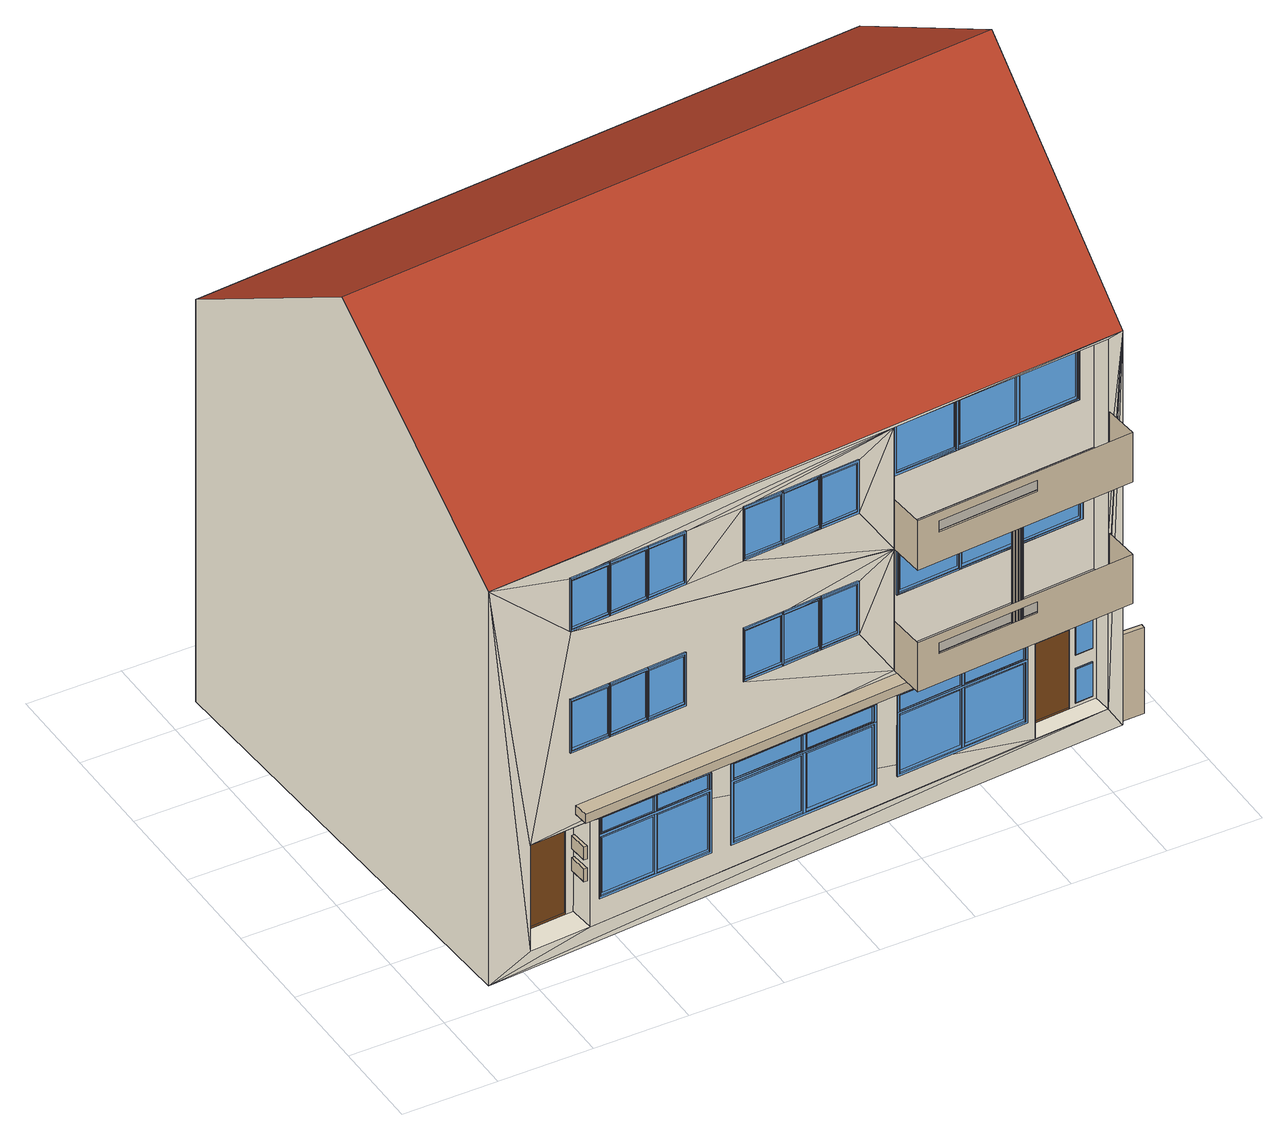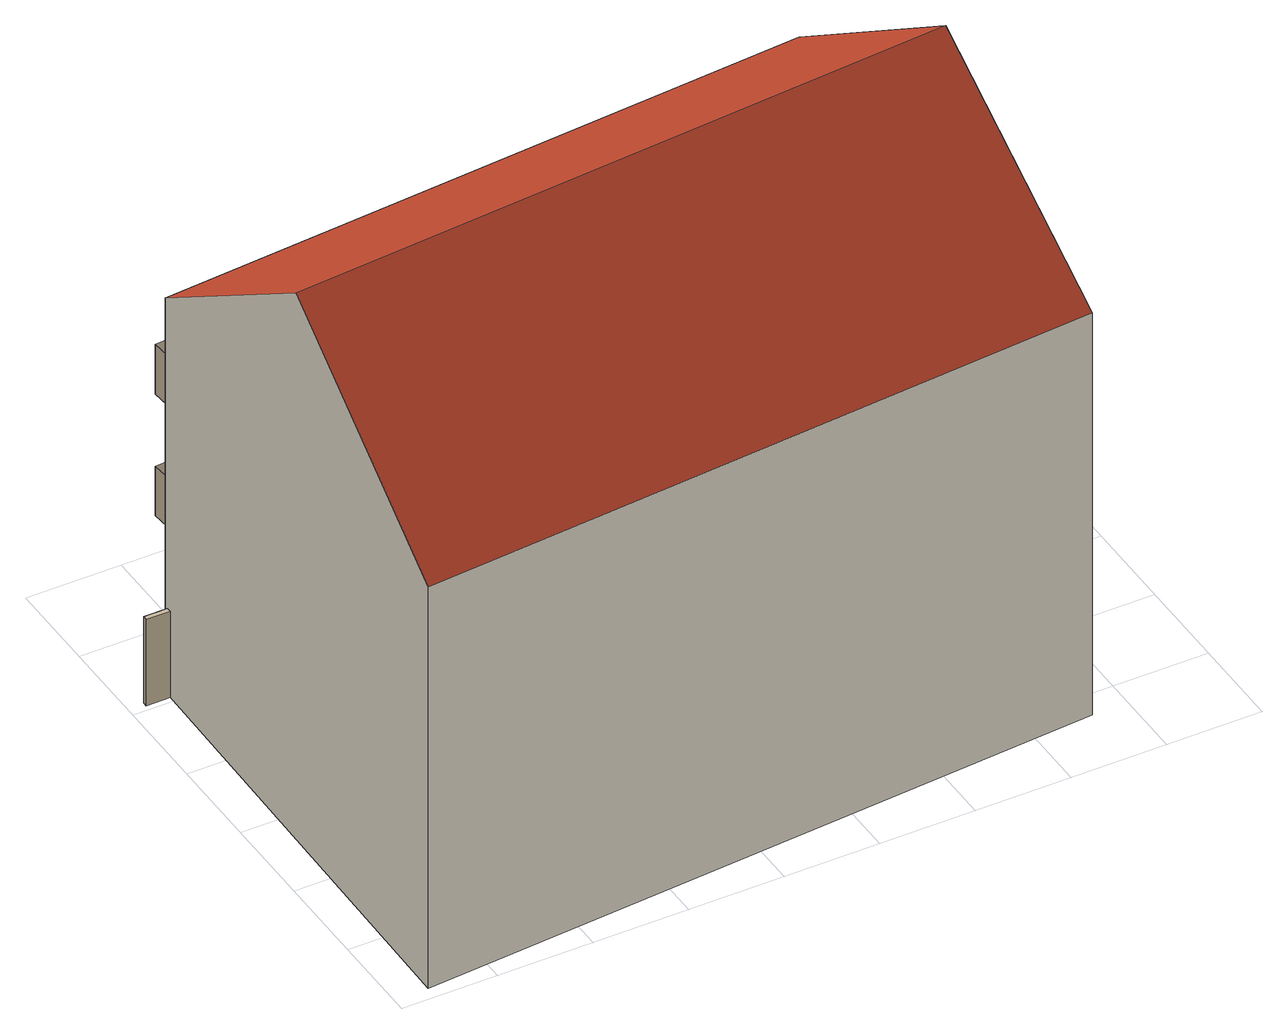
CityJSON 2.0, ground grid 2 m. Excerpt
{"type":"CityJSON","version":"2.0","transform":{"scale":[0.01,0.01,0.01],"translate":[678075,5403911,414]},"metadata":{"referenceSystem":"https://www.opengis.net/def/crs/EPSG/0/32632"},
"CityObjects":{
"building1":{"type":"Building","attributes":{"dataAvailable":"Sufficient","measuredHeight":12.63},"children":["building1-1","building1-2","building1-3","building1-4","building1-5","building1-6"],"geometry":[{"type":"MultiSurface","lod":"3","boundaries":[[[0,1,2,3]],[[3,2,4,5]],[[6,7,1]],[[8,9,10,11,12,13,14,15]],[[16,0,17]],[[0,18,19]],[[1,0,20]],[[21,22,23,24,25,26]],[[27,22,1]],[[28,29,1]],[[30,31,7]],[[29,27,1]],[[32,33,29]],[[13,12,9,8,19,34]],[[35,28,1]],[[20,36,1]],[[37,38,39,40,41,42],[43,44,45,46]],[[29,28,35,7,42,47]],[[27,48,49,50]],[[7,35,1]],[[51,52,48]],[[22,21,34]],[[42,53,54,55,56,47],[57,58,59,60,61]],[[62,63,64]],[[0,3,5,65,18]],[[7,6,37,42]],[[66,31,30]],[[65,5,4,67]],[[36,6,1]],[[68,64,63]],[[52,51,15,14]],[[30,69,66]],[[69,17,66]],[[17,0,51]],[[70,62,69]],[[29,33,48]],[[48,27,29]],[[48,33,51]],[[51,0,19]],[[51,19,8,15]],[[62,64,17,69]],[[34,19,18]],[[1,22,71]],[[21,72,73,74,75,76,77,78,79,80,81,82,52,34]],[[66,33,55,54]],[[20,69,40,39]],[[83,84,85,33]],[[86,83,66]],[[69,20,70]],[[34,52,14,13]],[[87,86,66]],[[48,21,26,49],[88,89,90,91]],[[16,68,20]],[[92,87,66,17,51,33,85],[93,94,95,96,97,98,99,100,101]],[[68,63,20]],[[18,71,22]],[[33,66,83]],[[71,67,4,2,1]],[[63,102,20]],[[20,0,16]],[[34,18,22]],[[102,70,20]],[[75,74,103,104,105,72,21,48,52,82,106,107,79,78,108,109]],[[26,25,110,111,24,23,50,49],[112,113,114,115,116],[117,118,119,120],[121,122,123,124]],[[22,27,50,23]],[[125,126,127,128],[129,130,131,132]],[[131,130,133,134]],[[132,131,134,135]],[[128,127,10,11]],[[126,125,12,9]],[[125,128,11,12]],[[127,126,9,10]],[[9,12,11,10],[133,136,135,134]],[[129,132,135,136]],[[135,136,133,134]],[[130,129,136,133]],[[137,138,139,140],[141,142,143,144]],[[143,142,145,146]],[[144,143,146,147]],[[140,139,112,113]],[[138,137,114,116]],[[137,140,113,114]],[[139,138,116,112]],[[116,114,113,112],[145,148,147,146]],[[141,144,147,148]],[[147,148,145,146]],[[142,141,148,145]],[[149,150,151,152],[153,154,155,156]],[[155,154,157,158]],[[156,155,158,159]],[[152,151,124,121]],[[150,149,122,123]],[[149,152,121,122]],[[151,150,123,124]],[[123,122,121,124],[157,160,159,158]],[[153,156,159,160]],[[159,160,157,158]],[[154,153,160,157]],[[161,162,163,164]],[[161,164,165,166],[167,168,169,170]],[[171,172,173,174]],[[175,176,177,178],[179,180,181,182]],[[169,183,184,170]],[[185,176,175,186]],[[187,188,180,179]],[[189,190,191,192]],[[193,194,190,195]],[[183,184,196,197]],[[192,198,199,187,188,200,201,189]],[[166,193,162,161]],[[202,203,204,205]],[[188,198,181,180]],[[187,179,182,199]],[[168,197,183,169]],[[206,207,208,209,210,211,212,213]],[[214,173,172,215],[197,183,184,196]],[[182,179,180,181]],[[200,216,195,201]],[[217,218,219,220]],[[221,222,223,224]],[[217,225,221,218]],[[192,191,216,200,188,198]],[[222,178,177,226]],[[227,225,190,194]],[[196,167,170,184]],[[223,222,226,228]],[[195,190,189,201]],[[228,214,215,223]],[[199,182,181,198]],[[197,168,167,196]],[[224,221,225,227]],[[223,215,172,171]],[[164,163,194,165]],[[226,177,176,185]],[[194,193,166,165]],[[186,175,178,222]],[[174,173,214,228]],[[204,205,228,226]],[[228,205,207,208,209,210,224,223,171,174]],[[162,193,202,206,213,212,211,227,194,163]],[[205,207,206,202]],[[193,195,203,202]],[[219,204,226,185,186,222,221,218]],[[220,203,195,216,191,190,225,217]],[[229,230,231,232]],[[233,234,235,236]],[[233,236,237,238],[239,240,241,242]],[[204,203,220,219]],[[243,244,245,246]],[[238,213,234,233]],[[240,232,229,241]],[[247,248,60,249]],[[250,245,244,251],[232,229,230,231]],[[213,206,247,249,211,212,235,234]],[[236,235,212,237]],[[232,240,239,231]],[[246,245,250,208]],[[246,208,207,248,60,210,209,243]],[[231,239,242,230]],[[210,224,227,211]],[[209,251,244,243]],[[247,206,207,248]],[[60,210,211,249]],[[252,253,254,255]],[[252,255,256,257],[258,259,260,261]],[[262,263,264,265]],[[266,267,268,269],[270,271,272,273]],[[260,274,275,261]],[[276,267,266,277]],[[278,279,271,270]],[[280,281,282,283]],[[284,285,281,286]],[[274,275,287,288]],[[283,289,290,278,279,291,292,280]],[[257,284,253,252]],[[293,294,295,296]],[[279,289,272,271]],[[278,270,273,290]],[[259,288,274,260]],[[297,298,299,300,301,302,303,304]],[[305,264,263,306],[288,274,275,287]],[[273,270,271,272]],[[291,307,286,292]],[[308,16,17,309]],[[310,311,312,313]],[[308,314,310,16]],[[283,282,307,291,279,289]],[[311,269,268,315]],[[316,314,281,285]],[[287,258,261,275]],[[312,311,315,317]],[[286,281,280,292]],[[317,305,306,312]],[[290,273,272,289]],[[288,259,258,287]],[[313,310,314,316]],[[312,306,263,262]],[[255,254,285,256]],[[315,268,267,276]],[[285,284,257,256]],[[277,266,269,311]],[[265,264,305,317]],[[318,295,296,317,315]],[[317,296,298,299,300,301,313,312,262,265]],[[253,284,293,319,297,304,303,302,320,316,285,254]],[[296,298,319,293]],[[284,286,294,293]],[[17,318,315,276,277,311,310,16]],[[309,294,286,307,282,281,314,308]],[[321,322,323,324]],[[325,326,327,328]],[[325,328,329,330],[331,332,333,334]],[[318,295,294,309,17]],[[335,336,337,338]],[[330,339,304,326,325]],[[332,324,321,333]],[[340,64,68,341]],[[342,337,336,343],[324,321,322,323]],[[304,339,319,297,340,341,302,320,344,303,327,326]],[[328,327,303,344,329]],[[319,298,297]],[[324,332,331,323]],[[338,337,342,299]],[[338,299,298,64,68,301,300,335]],[[323,331,334,322]],[[302,301,313,316,320]],[[300,343,336,335]],[[340,297,298,64]],[[68,301,302,341]],[[345,346,347,348]],[[345,348,349,350],[351,352,353,354]],[[355,356,357,358]],[[359,360,361,362],[363,364,365,366]],[[353,367,368,354]],[[369,360,359,370]],[[371,372,364,363]],[[373,374,375,376]],[[377,378,374,379]],[[367,368,380,381]],[[376,382,383,371,372,384,385,373]],[[350,377,346,345]],[[386,387,388,97]],[[372,382,365,364]],[[371,363,366,383]],[[352,381,367,353]],[[389,390,391,392,393,394,395,396]],[[397,357,356,398],[381,367,368,380]],[[366,363,364,365]],[[384,399,379,385]],[[400,100,99,401]],[[93,402,403,404]],[[400,405,93,100]],[[376,375,399,384,372,382]],[[402,362,361,406]],[[407,405,374,378]],[[380,351,354,368]],[[403,402,406,408]],[[379,374,373,385]],[[408,397,398,403]],[[383,366,365,382]],[[381,352,351,380]],[[404,93,405,407]],[[403,398,356,355]],[[348,347,378,349]],[[406,361,360,369]],[[378,377,350,349]],[[370,359,362,402]],[[358,357,397,408]],[[409,388,97,408,406]],[[408,97,390,391,392,393,404,403,355,358]],[[346,377,386,410,389,396,395,394,411,407,378,347]],[[97,390,410,386]],[[377,379,387,386]],[[99,409,406,369,370,402,93,100]],[[401,387,379,399,375,374,405,400]],[[412,413,414,415]],[[416,417,418,419]],[[416,419,420,421],[422,423,424,425]],[[409,388,387,401,99]],[[426,427,428,429]],[[421,430,396,417,416]],[[423,415,412,424]],[[431,96,94,432]],[[433,428,427,434],[415,412,413,414]],[[396,430,410,389,431,432,394,411,435,395,418,417]],[[419,418,395,435,420]],[[410,390,389]],[[415,423,422,414]],[[429,428,433,391]],[[429,391,390,96,94,393,392,426]],[[414,422,425,413]],[[394,393,404,407,411]],[[392,434,427,426]],[[431,389,390,96]],[[94,393,394,432]],[[436,437,438,439]],[[436,439,440,441],[442,443,444,445]],[[446,447,448,449]],[[450,451,452,453],[454,455,456,457]],[[444,458,459,445]],[[460,451,450,461]],[[462,463,455,454]],[[464,465,466,467]],[[468,469,465,470]],[[458,459,471,472]],[[467,473,474,462,463,475,476,464]],[[441,468,437,436]],[[477,478,479,480]],[[463,473,456,455]],[[462,454,457,474]],[[443,472,458,444]],[[481,482,483,484,485,486,487,488]],[[489,448,447,490],[472,458,459,471]],[[457,454,455,456]],[[475,491,470,476]],[[492,92,85,493]],[[494,495,496,497]],[[492,498,494,92]],[[467,466,491,475,463,473]],[[495,453,452,499]],[[500,498,465,469]],[[471,442,445,459]],[[496,495,499,501]],[[470,465,464,476]],[[501,489,490,496]],[[474,457,456,473]],[[472,443,442,471]],[[497,494,498,500]],[[496,490,447,446]],[[439,438,469,440]],[[499,452,451,460]],[[469,468,441,440]],[[461,450,453,495]],[[449,448,489,501]],[[502,479,480,501,499]],[[501,480,482,483,484,485,497,496,446,449]],[[437,468,477,481,488,487,486,500,469,438]],[[480,482,481,477]],[[468,470,478,477]],[[85,502,499,460,461,495,494,92]],[[493,478,470,491,466,465,498,492]],[[503,504,505,506]],[[507,508,509,510]],[[507,510,511,512],[513,514,515,516]],[[502,479,478,493,85]],[[517,518,519,520]],[[512,488,508,507]],[[514,506,503,515]],[[521,83,86,522]],[[523,519,518,524],[506,503,504,505]],[[488,481,521,522,486,487,509,508]],[[510,509,487,511]],[[506,514,513,505]],[[520,519,523,483]],[[520,483,482,83,86,485,484,517]],[[505,513,516,504]],[[485,497,500,486]],[[484,524,518,517]],[[521,481,482,83]],[[86,485,486,522]],[[525,526,81,80],[527,528,529,530,531,532,533,534]],[[535,536,537,538]],[[539,540,541,542],[543,544,545,546]],[[547,548,549,550],[551,552,553,554,555,556,557,558]],[[544,545,546,543]],[[550,80,525,547]],[[559,560,561,535,536,562,563,564]],[[80,550,549,81]],[[536,560,565,537]],[[566,543,544,567]],[[535,538,568,561]],[[562,558,557,563]],[[561,568,565,560]],[[532,569,570,533]],[[548,526,81,549]],[[543,566,571,546]],[[533,570,572,530]],[[528,540,539,529]],[[553,556,573,574]],[[534,533,530,529]],[[534,542,541,527]],[[557,552,564,563]],[[559,551,558,562,536,560]],[[530,572,575,531]],[[529,539,542,534]],[[546,571,576,545]],[[577,554,553,574]],[[568,538,537,565]],[[564,552,551,559]],[[556,553,552,557]],[[578,555,554,577]],[[531,575,569,532]],[[573,556,555,578]],[[567,544,545,576]],[[569,575,572,570],[538,537,565,568]],[[578,577,574,573],[571,566,567,576]],[[527,541,540,528]],[[579,580,581,582]],[[583,584,585,586],[587,588,589,590]],[[579,582,591,592],[593,594,595,596]],[[592,597,580,579]],[[598,599,600,601]],[[595,602,603,596]],[[604,605,606,607]],[[608,584,583,609]],[[597,610,599,611]],[[601,612,613,614,615,616,617,598]],[[618,593,596,603]],[[619,594,593,618]],[[615,612,589,588]],[[614,615,588,587]],[[602,603,618,619]],[[525,547,548,526]],[[620,621,548,547],[600,599,610,581,580,597,611,622]],[[613,590,589,612]],[[594,619,602,595]],[[582,581,610,591]],[[623,624,625,626]],[[601,600,622,616,615,612]],[[614,587,590,613]],[[627,585,584,608]],[[609,583,586,628]],[[607,606,624,623]],[[590,587,588,589]],[[547,525,107,620]],[[611,599,598,617]],[[624,606,605,625],[619,602,603,618]],[[626,625,605,604]],[[626,628,627,623]],[[107,106,526,525],[604,607,623,627,608,609,628,626]],[[628,586,585,627]],[[610,597,592,591]],[[621,106,526,548]],[[616,622,611,617]],[[106,621,620,107]],[[629,630,631,632],[633,634,635,636]],[[637,638,639,640]],[[641,642,643,644]],[[645,105,646,647]],[[648,630,629,649]],[[650,651,634,633]],[[650,633,636,652]],[[105,645,653,73]],[[651,654,635,634]],[[655,656,657,658]],[[659,660,656,655]],[[644,654,652,650,651,661,662,641]],[[663,664,665,666]],[[660,667,642,668]],[[638,639,669,670]],[[671,632,631,672]],[[647,673,653,645],[643,642,667,657,656,660,668,674]],[[675,670,638,637]],[[652,636,635,654]],[[676,665,664,677],[670,638,639,669]],[[646,678,73,105],[663,666,679,672,648,649,671,680]],[[655,658,681,659],[682,675,637,640]],[[644,643,674,661,651,654]],[[668,642,641,662]],[[670,675,682,669]],[[669,682,640,639]],[[658,657,667,681]],[[679,676,677,680]],[[661,674,668,662]],[[680,677,664,663]],[[680,671,672,679]],[[672,631,630,648]],[[667,660,659,681]],[[636,633,634,635]],[[673,678,73,653]],[[666,665,676,679]],[[649,629,632,671]],[[683,684,685,686]],[[687,688,689,690]],[[691,692,693,694]],[[695,696,697,698]],[[699,700,701,702]],[[703,704,705,706]],[[707,708,696,695,687,688]],[[697,709,710,698]],[[711,712,673,647],[708,709,699,713,714,700,697,696]],[[715,694,703,716]],[[647,646,104,711]],[[717,718,719,720]],[[716,721,722,715]],[[712,103,678,673]],[[104,103,678,646],[723,724,716,703,706,691,694,715]],[[686,685,689,688]],[[715,722,725,723]],[[720,719,726,727]],[[728,713,699,702]],[[724,729,721,716]],[[718,717,730,731]],[[103,712,711,104]],[[685,684,690,689]],[[721,729,725,722],[717,730,727,720]],[[694,693,704,703]],[[646,647,673,678]],[[683,687,690,684]],[[730,727,720,717]],[[701,700,714,732]],[[710,709,708,707]],[[707,688,686,683,687,695,698,710]],[[692,705,704,693],[684,690,689,685]],[[723,725,729,724]],[[731,730,727,726]],[[732,728,702,701],[719,718,731,726]],[[706,705,692,691]],[[700,699,709,697]],[[732,714,713,728]],[[733,734,735,736],[737,738,739,740]],[[739,738,741,742]],[[740,739,742,743]],[[736,735,110,111]],[[734,733,24,25]],[[733,736,111,24]],[[735,734,25,110]],[[25,24,111,110],[741,744,743,742]],[[737,740,743,744]],[[743,744,741,742]],[[738,737,744,741]],[[745,746,747,748]],[[749,750,751,752],[746,747,753,754]],[[755,76,756,757]],[[76,755,758,77]],[[759,760,761,762]],[[759,763,764,760]],[[763,765,766,764]],[[747,753,754,746]],[[767,750,749,768]],[[746,745,769,754]],[[754,769,770,753]],[[771,772,773,774]],[[768,749,752,775]],[[776,777,778,779]],[[780,781,782,783,763,765]],[[783,782,771,774]],[[784,785,786,787]],[[761,760,764,766]],[[788,789,77,758]],[[790,791,792,793]],[[775,752,751,794]],[[775,779,790,768]],[[795,796,784,787]],[[786,785,797,798]],[[794,751,750,767]],[[793,792,777,776]],[[798,797,796,795]],[[748,747,753,770]],[[762,761,766,765]],[[779,778,791,790]],[[757,788,758,755],[781,772,784,796,797,785,771,782]],[[756,789,77,76],[794,767,768,790,793,776,779,775]],[[777,792,791,778],[760,764,766,761]],[[798,795,787,786],[769,745,748,770]],[[773,772,781,780]],[[780,765,762,759,763,783,774,773]],[[785,784,772,771]],[[757,756,109,799]],[[800,801,802,803]],[[756,757,788,789]],[[804,805,806,807]],[[808,809,810,811],[805,806,812,813]],[[109,108,789,756],[814,815,816,817,818,819,820,821]],[[803,822,823,824,825,826,827,800]],[[825,822,828,829]],[[824,830,831,823]],[[824,825,829,830]],[[806,812,813,805]],[[832,833,834,835]],[[799,836,788,757],[802,801,837,834,833,838,839,840]],[[835,834,837,841]],[[831,830,829,828]],[[826,840,839,827]],[[837,838,842,841]],[[817,843,844,818]],[[836,108,789,788]],[[839,801,800,827]],[[823,831,828,822]],[[819,845,846,820]],[[815,809,808,816]],[[816,808,811,821]],[[821,811,810,814]],[[108,836,799,109]],[[820,846,843,817]],[[805,804,847,813]],[[821,820,817,816]],[[803,802,840,826,825,822]],[[813,847,848,812]],[[845,844,843,846],[830,829,828,831]],[[832,835,841,842],[847,804,807,848]],[[818,844,845,819]],[[838,837,801,839]],[[807,806,812,848]],[[814,810,809,815]],[[842,838,833,832]],[[849,850,851,852]],[[849,852,853,854],[855,856,857,858]],[[859,860,861,862]],[[863,864,865,866],[867,868,869,870]],[[857,871,872,858]],[[873,864,863,874]],[[875,876,868,867]],[[877,878,879,880]],[[881,882,878,883]],[[871,872,884,885]],[[880,886,887,875,876,888,889,877]],[[854,881,850,849]],[[890,891,892,893]],[[876,886,869,868]],[[875,867,870,887]],[[856,885,871,857]],[[894,895,896,897,898,899,900,901]],[[902,861,860,903],[885,871,872,884]],[[870,867,868,869]],[[888,904,883,889]],[[905,45,44,906]],[[907,908,909,910]],[[905,911,907,45]],[[880,879,904,888,876,886]],[[908,866,865,912]],[[913,911,878,882]],[[884,855,858,872]],[[909,908,912,914]],[[883,878,877,889]],[[914,902,903,909]],[[887,870,869,886]],[[885,856,855,884]],[[910,907,911,913]],[[909,903,860,859]],[[852,851,882,853]],[[912,865,864,873]],[[882,881,854,853]],[[874,863,866,908]],[[862,861,902,914]],[[915,892,893,914,912]],[[914,893,895,896,897,898,910,909,859,862]],[[850,881,890,894,901,900,899,913,882,851]],[[893,895,894,890]],[[881,883,891,890]],[[44,915,912,873,874,908,907,45]],[[906,891,883,904,879,878,911,905]],[[916,917,918,919]],[[920,921,922,923]],[[920,923,924,925],[926,927,928,929]],[[915,892,891,906,44]],[[930,931,932,933]],[[925,901,921,920]],[[927,919,916,928]],[[934,43,46,935]],[[936,932,931,937],[919,916,917,918]],[[901,894,934,935,899,900,922,921]],[[923,922,900,924]],[[919,927,926,918]],[[933,932,936,896]],[[933,896,895,43,46,898,897,930]],[[918,926,929,917]],[[898,910,913,899]],[[897,937,931,930]],[[934,894,895,43]],[[46,898,899,935]],[[938,939,940,941],[942,943,944,945]],[[944,943,946,947]],[[945,944,947,948]],[[941,940,118,119]],[[939,938,120,117]],[[938,941,119,120]],[[940,939,117,118]],[[117,120,119,118],[946,949,948,947]],[[942,945,948,949]],[[948,949,946,947]],[[943,942,949,946]],[[950,951,952,953]],[[950,953,954,955],[956,957,958,959]],[[960,961,962,963]],[[964,965,966,967],[968,969,970,971]],[[958,972,973,959]],[[974,965,964,975]],[[976,977,969,968]],[[978,979,980,981]],[[982,983,979,984]],[[972,973,985,986]],[[981,987,988,976,977,989,990,978]],[[955,982,951,950]],[[991,992,993,994]],[[977,987,970,969]],[[976,968,971,988]],[[957,986,972,958]],[[995,996,997,998,999,1000,1001,1002]],[[1003,962,961,1004],[986,972,973,985]],[[971,968,969,970]],[[989,1005,984,990]],[[1006,63,62,1007]],[[1008,1009,1010,1011]],[[1006,1012,1008,63]],[[981,980,1005,989,977,987]],[[1009,967,966,1013]],[[1014,1012,979,983]],[[985,956,959,973]],[[1010,1009,1013,1015]],[[984,979,978,990]],[[1015,1003,1004,1010]],[[988,971,970,987]],[[986,957,956,985]],[[1011,1008,1012,1014]],[[1010,1004,961,960]],[[953,952,983,954]],[[1013,966,965,974]],[[983,982,955,954]],[[975,964,967,1009]],[[963,962,1003,1015]],[[1016,993,994,1015,1013]],[[1015,994,996,997,998,999,1011,1010,960,963]],[[951,982,991,995,1002,1001,1000,1014,983,952]],[[994,996,995,991]],[[982,984,992,991]],[[62,1016,1013,974,975,1009,1008,63]],[[1007,992,984,1005,980,979,1012,1006]],[[1017,1018,1019,1020]],[[1021,1022,1023,1024]],[[1021,1024,1025,1026],[1027,1028,1029,1030]],[[1016,993,992,1007,62]],[[1031,1032,1033,1034]],[[1026,1002,1022,1021]],[[1028,1020,1017,1029]],[[1035,70,102,1036]],[[1037,1033,1032,1038],[1020,1017,1018,1019]],[[1002,995,1035,1036,1000,1001,1023,1022]],[[1024,1023,1001,1025]],[[1020,1028,1027,1019]],[[1034,1033,1037,997]],[[1034,997,996,70,102,999,998,1031]],[[1019,1027,1030,1018]],[[999,1011,1014,1000]],[[998,1038,1032,1031]],[[1035,995,996,70]],[[102,999,1000,1036]],[[18,65,67,71]],[[36,20,39,38]],[[7,31,53,42]],[[53,31,66,54]],[[6,36,38,37]],[[30,7,42,41]],[[32,56,55,33]],[[32,29,47,56]],[[69,30,41,40]]],"semantics":{"surfaces":[{"type":"RoofSurface","klumMaterialClass":"Ceramic","klumMaterialIndex":"D105","materialUncertainty":0.3},{"type":"WallSurface","klumMaterialClass":"Plaster","klumMaterialIndex":"I202","materialUncertainty":0.3},{"type":"WallSurface","klumMaterialClass":"Granite","klumMaterialIndex":"F001"},{"type":"WallSurface"},{"type":"Door","frameMaterialClass":"Plastic","paneMaterialClass":"Glass","frameMaterialUncertainty":0.3},{"type":"Window","@cityeditor:layer":"Unclassified.LoD3","frameMaterialClass":"Plastic","paneMaterialClass":"Glass","frameMaterialUncertainty":0.3},{"type":"Window","frameMaterialClass":"Plastic","paneMaterialClass":"Glass","frameMaterialUncertainty":0.3},{"type":"Door","@cityeditor:layer":"Unclassified.LoD3","frameMaterialClass":"Plastic","paneMaterialClass":"Glass","frameMaterialUncertainty":0.3},{"type":"GroundSurface"},{"type":"OuterCeilingSurface"},{"type":"OuterFloorSurface"}],"values":[0,0,1,2,1,1,3,3,3,3,3,3,3,3,3,3,3,3,3,3,3,3,3,3,3,3,3,3,3,3,3,3,3,1,1,1,1,1,1,2,1,1,1,2,1,1,1,1,1,2,1,2,1,1,1,1,1,1,1,1,1,1,2,2,2,4,4,4,4,4,4,4,4,4,4,4,5,5,5,5,5,5,5,5,5,5,5,5,5,5,5,5,5,5,5,5,5,5,5,5,5,5,5,5,5,5,5,5,5,5,5,5,5,5,5,5,5,5,5,5,5,5,5,5,5,5,5,5,5,5,5,5,5,5,5,5,5,5,5,5,5,5,5,5,5,5,5,5,5,5,5,5,5,5,5,5,5,5,5,5,5,5,5,5,5,5,5,5,5,5,5,5,5,5,5,5,5,5,5,5,5,5,5,5,5,5,5,5,5,5,5,5,5,5,5,5,5,5,5,5,5,5,5,5,5,5,5,5,5,5,5,5,5,5,5,5,5,5,5,5,5,5,5,5,5,5,5,5,5,5,5,5,5,5,5,5,5,5,5,5,5,5,5,5,5,5,5,5,5,5,5,5,5,5,5,5,5,5,5,5,5,5,5,5,5,5,5,5,5,5,5,5,5,5,5,5,5,5,5,5,5,5,5,5,5,5,5,5,5,5,5,5,5,5,5,5,5,5,5,5,5,5,5,5,5,5,5,5,5,5,5,5,5,5,5,5,5,5,5,5,5,5,5,5,5,5,5,5,5,5,5,5,5,5,5,5,5,5,5,5,5,5,5,5,5,5,5,5,5,5,5,5,5,5,5,5,5,5,5,5,5,5,5,5,5,5,5,5,5,5,5,5,5,5,5,5,5,5,5,5,5,5,5,5,5,5,5,5,5,5,5,5,5,5,5,5,5,5,5,5,5,5,5,5,5,5,5,5,5,5,5,5,5,5,5,5,5,5,5,5,5,5,5,5,5,5,5,5,5,5,5,5,5,5,5,6,6,6,6,6,6,6,6,6,6,6,6,6,6,6,6,6,6,6,6,6,6,6,6,6,6,6,6,6,6,6,6,6,6,6,6,6,6,6,6,6,6,6,6,6,6,6,6,6,6,6,6,6,6,6,6,6,6,6,6,6,6,6,6,6,6,6,6,6,6,6,6,6,6,6,7,7,7,7,7,7,7,7,7,7,7,6,6,6,6,6,6,6,6,6,6,6,6,6,6,6,6,6,6,6,6,6,6,6,6,6,6,6,6,6,6,6,6,6,6,6,6,6,6,6,6,6,6,6,6,6,6,6,6,6,6,6,6,6,6,6,6,6,6,6,6,6,6,6,6,6,6,6,6,6,6,6,6,6,6,6,5,5,5,5,5,5,5,5,5,5,5,5,5,5,5,5,5,5,5,5,5,5,5,5,5,5,5,5,5,5,5,5,5,5,5,5,5,5,5,5,5,5,5,5,5,5,5,5,5,5,5,5,5,5,5,5,5,5,5,5,5,5,5,5,5,5,5,5,5,5,5,5,5,5,5,5,5,5,5,5,5,5,5,5,5,5,5,5,5,5,5,5,5,5,5,5,5,5,5,5,5,5,5,5,5,5,5,5,5,5,5,5,5,5,5,5,5,5,5,5,5,5,5,5,5,5,5,5,5,5,5,5,5,5,5,5,5,5,5,5,5,8,9,9,9,9,10,10,10,10]}}]},
"building1-1":{"type":"BuildingInstallation","attributes":{"@cityeditor:layer":"Unclassified.LoD3","klumMaterialClass":"Plaster","klumMaterialIndex":"I101","materialUncertainty":0.3,"relationToConstruction":"outside"},"parents":["building1"],"geometry":[{"type":"MultiSurface","lod":"3","boundaries":[[[1039,1040,33,1041]],[[35,1042,1043,28]],[[1039,1041,1043,1042],[1044,1045,1046,1047]],[[32,33,1041,1043,28]]]}]},
"building1-2":{"type":"BuildingInstallation","attributes":{"@cityeditor:layer":"Unclassified.LoD3","klumMaterialClass":"Plaster","klumMaterialIndex":"I202","materialUncertainty":0.3,"relationToConstruction":"outside"},"parents":["building1"],"geometry":[{"type":"MultiSurface","lod":"3","boundaries":[[[1048,1049,1050,1051]],[[1050,1052,1053,1051]],[[1049,1054,1052,1050]],[[1054,1049,1048,1055]],[[1054,1055,1053,1052]],[[1055,1048,1051,1053]]]}]},
"building1-3":{"type":"BuildingInstallation","attributes":{"@cityeditor:layer":"Unclassified.LoD3","klumMaterialClass":"Plaster","klumMaterialIndex":"I101","materialUncertainty":0.3,"relationToConstruction":"outside"},"parents":["building1"],"geometry":[{"type":"MultiSurface","lod":"3","boundaries":[[[1056,1057,69,1058]],[[1059,1060,1061,1062]],[[69,1062,1061,1058],[1063,1064,1065,1066,1067,1068,1069,1070,1071,1072,1073,1074,1075,1076,1077,1078,1079,1080,1081,1082,1083,1084,1085,1086]],[[1056,1058,1061,1060],[1087,1088,1089,1090]],[[1091,1092,1093,1094,1095,1096,1097,1098,1099,1100,1101,1102,1103,1104,1105,1106,1107,1108,1109,1110,1111,1112,1113,1114]],[[1064,1063,1092,1091]],[[1063,1086,1093,1092]],[[1086,1085,1094,1093]],[[1085,1084,1095,1094]],[[1084,1083,1096,1095]],[[1083,1082,1097,1096]],[[1082,1081,1098,1097]],[[1081,1080,1099,1098]],[[1080,1079,1100,1099]],[[1079,1078,1101,1100]],[[1078,1077,1102,1101]],[[1077,1076,1103,1102]],[[1076,1075,1104,1103]],[[1075,1074,1105,1104]],[[1074,1073,1106,1105]],[[1073,1072,1107,1106]],[[1072,1071,1108,1107]],[[1071,1070,1109,1108]],[[1070,1069,1110,1109]],[[1069,1068,1111,1110]],[[1068,1067,1112,1111]],[[1067,1066,1113,1112]],[[1066,1065,1114,1113]],[[1065,1064,1091,1114]]]}]},
"building1-4":{"type":"BuildingInstallation","attributes":{"materialUncertainty":1,"relationToConstruction":"outside"},"parents":["building1"],"geometry":[{"type":"MultiSurface","lod":"3","boundaries":[[[1115,1116,1117,1118]],[[1117,1116,1119,1120]],[[1118,1117,1120,1121]],[[1119,1122,1121,1120]],[[1116,1115,1122,1119]],[[1115,1118,1121,1122]]]}]},
"building1-5":{"type":"BuildingInstallation","attributes":{"@cityeditor:layer":"Unclassified.LoD3","materialClass":"Metal","materialName":"Aluminium","materialUncertainty":0.3,"relationToConstruction":"outside"},"parents":["building1"],"geometry":[{"type":"MultiSurface","lod":"3","boundaries":[[[1123,1124,1125,1126]],[[1126,1125,1127,1128]],[[1129,1123,1126,1128]],[[1130,1129,1128,1127]],[[1124,1130,1127,1125]]]}]},
"building1-6":{"type":"BuildingInstallation","attributes":{"materialClass":"Metal","materialName":"Aluminium","materialUncertainty":0.3,"relationToConstruction":"outside"},"parents":["building1"],"geometry":[{"type":"MultiSurface","lod":"3","boundaries":[[[1131,1132,1133,1134]],[[1135,1136,1137,1138]],[[1136,1131,1134,1137]],[[1134,1133,1138,1137]],[[1132,1135,1138,1133]]]}]}
},
"vertices":[
[126,56,995],[1514,166,995],[1522,668,1349],[100,555,1349],[1529,1171,1014],[74,1055,1014],[1484,164,990],[1484,164,709],[211,119,126],[233,121,126],[233,121,328],[326,128,328],[326,128,126],[343,129,126],[343,129,371],[211,119,371],[305,70,948],[305,70,825],[126,56,86],[216,63,126],[1013,126,990],[1322,151,136],[1482,164,136],[1479,203,136],[1420,199,136],[1330,191,136],[1319,190,136],[1482,164,374],[1484,164,429],[1484,164,428],[1031,128,710],[1031,128,709],[1031,128,429],[1013,126,429],[348,73,126],[1484,164,543],[1031,128,990],[1480,213,990],[1027,177,990],[1009,176,990],[1009,176,710],[1027,177,710],[1480,213,709],[1449,211,831],[1043,178,831],[1043,178,954],[1449,211,954],[1480,213,428],[1322,151,374],[1319,190,374],[1479,203,374],[216,63,371],[348,73,371],[1027,177,709],[1009,176,709],[1009,176,429],[1027,177,429],[1457,211,553],[1052,179,553],[1052,179,675],[1455,211,675],[1457,211,675],[684,100,825],[684,100,948],[558,90,825],[74,1055,86],[1013,126,709],[1529,1171,86],[558,90,948],[1013,126,710],[937,120,825],[1514,166,86],[1140,137,180],[1021,127,180],[1021,127,209],[975,123,220],[975,123,180],[657,98,180],[657,98,296],[613,94,307],[613,94,182],[368,75,182],[368,75,366],[937,120,545],[770,107,545],[684,100,545],[937,120,668],[770,107,668],[1319,187,182],[1322,154,182],[1322,154,367],[1319,187,367],[684,100,668],[389,77,668],[558,90,668],[558,90,582],[558,90,545],[392,77,545],[391,77,545],[305,70,545],[305,70,668],[369,75,668],[937,120,948],[1021,127,367],[1306,150,367],[1306,150,180],[368,75,367],[613,94,367],[657,98,367],[975,123,367],[1330,191,322],[1420,199,322],[1330,191,367],[1474,203,367],[1474,203,335],[1405,197,335],[1330,191,335],[1435,200,253],[1435,200,334],[1472,203,334],[1472,203,253],[1472,203,222],[1472,203,142],[1435,200,142],[1435,200,222],[324,145,126],[231,138,126],[231,138,328],[324,145,328],[233,138,131],[323,145,131],[323,145,324],[233,138,324],[324,128,131],[324,128,324],[234,121,324],[234,121,131],[1473,220,335],[1330,208,335],[1330,208,367],[1473,220,367],[1332,209,336],[1471,220,336],[1471,220,366],[1332,209,366],[1472,203,336],[1472,203,366],[1333,192,366],[1333,192,336],[1471,220,142],[1434,217,142],[1434,217,222],[1471,220,222],[1434,217,144],[1471,220,144],[1471,220,220],[1434,217,220],[1472,203,144],[1472,203,220],[1436,200,220],[1436,200,144],[1318,208,556],[1317,210,556],[1317,210,672],[1318,208,672],[1188,197,672],[1188,197,556],[1314,207,667],[1314,207,562],[1193,198,562],[1193,198,667],[1318,200,672],[1318,203,672],[1318,203,556],[1318,200,556],[1053,182,672],[1053,182,556],[1184,192,556],[1184,192,672],[1181,192,562],[1056,182,562],[1056,182,667],[1181,192,667],[1193,193,562],[1193,193,667],[1053,179,556],[1053,179,672],[1180,197,562],[1054,187,562],[1184,197,672],[1184,200,672],[1054,189,672],[1054,187,672],[1188,200,556],[1188,200,672],[1184,200,556],[1314,203,667],[1314,203,562],[1054,187,667],[1180,197,667],[1054,187,556],[1184,197,556],[1188,200,553],[1184,200,553],[1185,190,553],[1189,190,553],[1321,211,553],[1322,201,553],[1322,201,556],[1322,201,672],[1322,201,675],[1321,211,675],[1321,211,672],[1321,211,556],[1189,192,556],[1189,192,672],[1054,189,556],[1049,189,675],[1049,179,675],[1049,179,553],[1049,189,553],[1185,190,675],[1185,190,672],[1189,190,672],[1189,190,675],[1183,200,675],[1185,190,556],[1188,200,675],[1189,190,556],[1326,203,562],[1326,203,667],[1447,213,667],[1447,213,562],[1451,218,556],[1450,221,556],[1450,221,672],[1451,218,672],[1321,208,672],[1321,208,556],[1447,218,667],[1447,218,562],[1326,208,562],[1326,208,667],[1451,211,672],[1451,213,672],[1451,213,556],[1451,211,556],[1454,221,553],[1455,211,553],[1454,221,675],[1322,203,556],[1322,203,672],[472,91,829],[472,93,829],[472,93,944],[472,91,944],[392,84,944],[392,84,829],[470,91,939],[470,91,834],[394,84,834],[394,84,939],[473,83,944],[472,86,944],[472,86,829],[473,83,829],[307,72,944],[307,72,829],[389,79,829],[389,79,944],[387,79,834],[309,73,834],[309,73,939],[387,79,939],[395,79,834],[395,79,939],[307,70,829],[307,70,944],[387,84,834],[308,78,834],[389,84,944],[389,87,944],[308,80,944],[308,78,944],[391,87,829],[391,87,944],[389,87,829],[470,86,939],[470,86,834],[308,78,939],[387,84,939],[308,78,829],[389,84,829],[391,87,825],[389,87,825],[390,77,825],[392,77,825],[475,93,825],[475,83,825],[475,83,829],[475,83,944],[475,83,948],[475,93,948],[475,93,944],[475,93,829],[392,79,829],[392,79,944],[308,80,829],[304,80,948],[304,80,825],[389,77,948],[389,77,944],[392,77,944],[392,77,948],[389,87,948],[389,77,829],[391,87,948],[392,77,829],[389,77,825],[474,93,825],[474,93,948],[478,86,834],[478,86,939],[553,92,939],[553,92,834],[555,97,829],[555,100,829],[555,100,944],[555,97,944],[475,91,944],[475,91,829],[553,97,939],[553,97,834],[477,91,834],[477,91,939],[556,90,944],[555,92,944],[555,92,829],[556,90,829],[474,93,829],[558,100,825],[558,100,948],[475,86,829],[475,86,944],[474,93,944],[472,91,549],[472,93,549],[472,93,664],[472,91,664],[392,84,664],[392,84,549],[470,91,659],[470,91,554],[394,84,554],[394,84,659],[473,83,664],[472,86,664],[472,86,549],[473,83,549],[307,72,664],[307,72,549],[389,79,549],[389,79,664],[387,79,554],[309,73,554],[309,73,659],[387,79,659],[395,79,554],[395,79,659],[307,70,549],[307,70,664],[387,84,554],[308,78,554],[389,84,664],[389,87,664],[308,80,664],[308,78,664],[391,87,549],[391,87,664],[389,87,549],[470,86,659],[470,86,554],[308,78,659],[387,84,659],[308,78,549],[389,84,549],[391,87,545],[389,87,545],[390,77,545],[475,93,545],[475,83,545],[475,83,549],[475,83,664],[475,83,668],[475,93,668],[475,93,664],[475,93,549],[392,79,549],[392,79,664],[308,80,549],[304,80,668],[304,80,545],[389,77,664],[392,77,664],[392,77,668],[389,87,668],[389,77,549],[391,87,668],[392,77,549],[389,77,545],[474,93,545],[474,93,668],[478,86,554],[478,86,659],[553,92,659],[553,92,554],[555,97,549],[555,100,549],[555,100,664],[555,97,664],[475,91,664],[475,91,549],[553,97,659],[553,97,554],[477,91,554],[477,91,659],[556,90,664],[555,92,664],[555,92,549],[556,90,549],[474,93,549],[558,100,545],[558,100,668],[475,86,549],[475,86,664],[474,93,664],[851,121,549],[851,124,549],[851,124,664],[851,121,664],[770,114,664],[770,114,549],[849,121,659],[849,121,554],[773,115,554],[773,115,659],[851,113,664],[851,116,664],[851,116,549],[851,113,549],[686,103,664],[686,103,549],[768,109,549],[768,109,664],[766,109,554],[688,103,554],[688,103,659],[766,109,659],[774,110,554],[774,110,659],[686,100,549],[686,100,664],[765,114,554],[687,108,554],[768,114,664],[768,117,664],[687,110,664],[687,108,664],[770,117,549],[770,117,664],[768,117,549],[849,116,659],[849,116,554],[687,108,659],[765,114,659],[687,108,549],[768,114,549],[770,117,545],[768,117,545],[769,107,545],[771,107,545],[853,124,545],[854,114,545],[854,114,549],[854,114,664],[854,114,668],[853,124,668],[853,124,664],[853,124,549],[771,110,549],[771,110,664],[687,110,549],[683,110,668],[683,110,545],[768,107,668],[768,107,664],[771,107,664],[771,107,668],[767,117,668],[768,107,549],[770,117,668],[771,107,549],[768,107,545],[857,116,554],[857,116,659],[932,122,659],[932,122,554],[934,128,549],[934,130,549],[934,130,664],[934,128,664],[853,121,664],[853,121,549],[932,127,659],[932,127,554],[856,121,554],[856,121,659],[934,120,664],[934,123,664],[934,123,549],[934,120,549],[936,130,545],[936,130,668],[854,116,549],[854,116,664],[613,94,329],[368,75,329],[609,94,324],[609,94,186],[493,85,186],[489,85,186],[371,75,186],[371,75,324],[489,85,324],[493,85,324],[485,92,192],[372,83,192],[374,78,192],[486,87,192],[493,87,186],[609,97,186],[609,97,324],[493,87,324],[605,96,192],[497,88,192],[497,88,318],[605,96,318],[612,104,329],[367,85,329],[367,85,182],[612,104,182],[372,85,324],[489,95,324],[492,95,324],[608,104,324],[608,104,186],[492,95,186],[489,95,186],[372,85,186],[372,83,324],[372,83,318],[485,92,318],[372,83,186],[489,92,186],[489,92,324],[374,78,318],[605,101,192],[497,93,192],[486,87,318],[371,78,324],[489,87,324],[605,101,318],[489,87,186],[492,92,186],[492,92,324],[371,78,186],[497,93,318],[608,102,324],[608,102,186],[608,102,330],[608,104,330],[608,104,366],[608,102,366],[371,78,366],[371,78,330],[489,87,330],[489,87,366],[486,87,332],[374,78,332],[374,78,364],[486,87,364],[492,92,366],[492,92,330],[605,101,364],[605,101,332],[497,93,332],[497,93,364],[492,95,330],[489,92,366],[489,95,366],[372,85,366],[372,83,366],[497,88,332],[497,88,364],[609,94,366],[609,97,366],[609,97,330],[609,94,330],[371,75,330],[371,75,366],[492,95,366],[489,95,330],[372,83,364],[485,92,364],[485,92,332],[372,83,332],[372,83,330],[489,92,330],[605,96,364],[605,96,332],[612,104,367],[367,85,367],[372,85,330],[493,85,330],[493,87,330],[493,87,366],[493,85,366],[489,85,330],[489,85,366],[1025,130,323],[1025,130,185],[1162,141,185],[1162,141,323],[1159,141,191],[1028,130,191],[1028,130,317],[1159,141,317],[1171,146,191],[1171,142,191],[1171,142,317],[1171,146,317],[1162,146,323],[1162,148,323],[1026,138,323],[1027,135,323],[1305,160,180],[1306,150,327],[1305,160,327],[1025,127,185],[1025,127,323],[1158,146,191],[1027,135,191],[1158,146,317],[1021,137,180],[1027,135,317],[1301,157,185],[1301,159,185],[1301,159,323],[1301,157,323],[1166,146,185],[1166,149,185],[1027,135,185],[1162,146,185],[1301,149,323],[1301,152,323],[1301,152,185],[1301,149,185],[1166,149,323],[1162,148,185],[1298,152,317],[1298,152,191],[1162,138,323],[1162,138,185],[1021,137,327],[1026,138,185],[1297,157,191],[1167,141,185],[1167,141,323],[1021,127,327],[1167,139,185],[1167,139,323],[1166,146,323],[1297,157,317],[1158,146,330],[1159,141,330],[1159,141,364],[1158,146,364],[1027,135,330],[1027,135,364],[1028,130,364],[1028,130,330],[1025,127,366],[1025,130,366],[1162,141,366],[1162,138,366],[1027,135,329],[1026,138,329],[1162,148,329],[1162,146,329],[1166,149,366],[1166,149,329],[1166,146,329],[1166,146,366],[1162,138,329],[1162,141,329],[1025,130,329],[1025,127,329],[1027,135,366],[1026,138,366],[1162,148,366],[1162,146,366],[1305,160,367],[1021,137,367],[1301,159,366],[1301,159,329],[1167,139,366],[1167,139,329],[1298,152,330],[1297,157,330],[1297,157,364],[1298,152,364],[1167,141,329],[1167,141,366],[1301,149,366],[1301,149,329],[1301,152,366],[1171,146,364],[1171,142,364],[1301,157,366],[1301,152,329],[1171,142,330],[1171,146,330],[1301,157,329],[1419,216,136],[1329,208,136],[1329,208,322],[1419,216,322],[1331,209,141],[1418,216,141],[1418,216,318],[1331,209,318],[1419,198,141],[1419,198,318],[1332,192,318],[1332,192,141],[966,130,191],[966,125,191],[825,114,191],[825,119,191],[820,113,185],[970,125,185],[970,125,323],[820,113,323],[825,114,317],[966,125,317],[974,133,180],[975,123,327],[974,133,327],[657,108,180],[810,118,191],[811,113,191],[811,113,317],[810,118,317],[664,106,191],[665,101,191],[664,106,317],[665,101,317],[970,123,185],[820,111,185],[966,130,317],[825,119,317],[814,121,185],[814,121,323],[815,118,323],[815,118,185],[820,111,323],[662,98,323],[661,101,323],[815,113,323],[815,111,323],[664,106,323],[663,108,323],[663,108,185],[664,106,185],[819,121,323],[819,121,185],[819,118,185],[819,118,323],[657,108,327],[657,98,327],[815,111,185],[815,113,185],[661,101,185],[662,98,185],[970,123,323],[970,130,323],[970,133,323],[970,133,185],[970,130,185],[974,133,367],[815,118,366],[814,121,366],[663,108,366],[664,106,366],[966,130,330],[966,125,330],[825,114,330],[825,119,330],[820,113,329],[970,125,329],[970,125,366],[820,113,366],[825,114,364],[966,125,364],[970,123,366],[970,123,329],[820,111,329],[815,111,329],[662,98,329],[662,98,366],[815,111,366],[820,111,366],[664,106,364],[810,118,364],[810,118,330],[664,106,330],[664,106,329],[815,118,329],[665,101,364],[665,101,330],[811,113,330],[811,113,364],[970,130,329],[970,133,329],[970,133,366],[970,130,366],[657,108,367],[819,121,366],[819,121,329],[814,121,329],[663,108,329],[819,118,366],[819,118,329],[815,113,329],[661,101,329],[661,101,366],[815,113,366],[966,130,364],[825,119,364],[1311,207,835],[1311,210,835],[1311,210,950],[1311,207,950],[1182,197,950],[1182,197,835],[1307,207,945],[1307,207,840],[1187,197,840],[1187,197,945],[1311,200,950],[1311,202,950],[1311,202,835],[1311,200,835],[1046,181,950],[1046,181,835],[1178,192,835],[1178,192,950],[1175,191,840],[1050,181,840],[1050,181,945],[1175,191,945],[1187,192,840],[1187,192,945],[1047,179,835],[1047,179,950],[1174,196,840],[1048,186,840],[1178,197,950],[1178,199,950],[1048,189,950],[1048,186,950],[1182,199,835],[1182,199,950],[1178,199,835],[1308,202,945],[1308,202,840],[1048,186,945],[1174,196,945],[1048,186,835],[1178,197,835],[1182,199,831],[1178,199,831],[1179,189,831],[1183,189,831],[1315,210,831],[1316,200,831],[1316,200,835],[1316,200,950],[1316,200,954],[1315,210,954],[1315,210,950],[1315,210,835],[1183,192,835],[1183,192,950],[1048,189,835],[1042,188,954],[1042,188,831],[1178,189,954],[1178,189,950],[1183,189,950],[1183,189,954],[1177,199,954],[1178,189,835],[1182,199,954],[1183,189,835],[1178,189,831],[1320,203,840],[1320,203,945],[1441,213,945],[1441,213,840],[1444,218,835],[1444,220,835],[1444,220,950],[1444,218,950],[1315,208,950],[1315,208,835],[1440,217,945],[1440,217,840],[1319,208,840],[1319,208,945],[1444,210,950],[1444,213,950],[1444,213,835],[1444,210,835],[1448,221,831],[1448,221,954],[1316,203,835],[1316,203,950],[1471,220,253],[1434,217,253],[1434,217,334],[1471,220,334],[1434,217,255],[1471,220,255],[1471,220,332],[1434,217,332],[1472,203,255],[1472,203,332],[1436,200,332],[1436,200,255],[851,121,829],[851,124,829],[851,124,944],[851,121,944],[770,114,944],[770,114,829],[849,121,939],[849,121,834],[773,115,834],[773,115,939],[851,113,944],[851,116,944],[851,116,829],[851,113,829],[686,103,944],[686,103,829],[768,109,829],[768,109,944],[766,109,834],[688,103,834],[688,103,939],[766,109,939],[774,110,834],[774,110,939],[686,100,829],[686,100,944],[765,114,834],[687,108,834],[768,114,944],[768,117,944],[687,110,944],[687,108,944],[770,117,829],[770,117,944],[768,117,829],[849,116,939],[849,116,834],[687,108,939],[765,114,939],[687,108,829],[768,114,829],[770,117,825],[768,117,825],[769,107,825],[771,107,825],[853,124,825],[854,114,825],[854,114,829],[854,114,944],[854,114,948],[853,124,948],[853,124,944],[853,124,829],[771,110,829],[771,110,944],[687,110,829],[683,110,948],[683,110,825],[768,107,948],[768,107,944],[771,107,944],[771,107,948],[767,117,948],[768,107,829],[770,117,948],[771,107,829],[768,107,825],[857,116,834],[857,116,939],[932,122,939],[932,122,834],[934,128,829],[934,130,829],[934,130,944],[934,128,944],[853,121,944],[853,121,829],[932,127,939],[932,127,834],[856,121,834],[856,121,939],[934,120,944],[934,123,944],[934,123,829],[934,120,829],[936,130,825],[936,130,948],[854,116,829],[854,116,944],
[1019,49,543],[1013,126,543],[1019,49,429],[1490,86,543],[1490,86,429],[1066,52,523],[1281,70,523],[1281,70,498],[1066,52,498],
[1565,176,86],[1565,186,86],[1565,186,285],[1565,176,285],[1515,186,285],[1515,176,285],[1515,186,86],[1515,176,86],
[1019,49,824],[1013,126,824],[1019,49,710],[1484,164,824],[1490,86,824],[1490,86,710],[1484,164,710],[1252,73,710],[1254,75,710],[1256,77,710],[1257,79,710],[1257,82,710],[1257,85,710],[1255,87,710],[1254,89,710],[1251,91,710],[1249,92,710],[1246,92,710],[1243,92,710],[1241,91,710],[1239,89,710],[1237,87,710],[1236,84,710],[1236,81,710],[1236,79,710],[1238,76,710],[1239,74,710],[1242,72,710],[1244,71,710],[1247,71,710],[1250,72,710],[1066,52,804],[1281,70,804],[1281,70,779],[1066,52,779],[1254,75,455],[1252,73,455],[1250,72,455],[1247,71,455],[1244,71,455],[1242,72,455],[1239,74,455],[1238,76,455],[1236,79,455],[1236,81,455],[1236,84,455],[1237,87,455],[1239,89,455],[1241,91,455],[1243,92,455],[1246,92,455],[1249,92,455],[1251,91,455],[1254,89,455],[1255,87,455],[1257,85,455],[1257,82,455],[1257,79,455],[1256,77,455],
[315,71,401],[315,71,421],[1484,164,421],[1484,164,401],[318,37,421],[1487,130,421],[1487,130,401],[318,37,401],
[347,83,307],[344,124,307],[337,124,307],[340,83,307],[337,124,277],[340,83,277],[347,83,277],[344,124,277],
[347,83,256],[344,124,256],[337,124,256],[340,83,256],[344,124,226],[347,83,226],[340,83,226],[337,124,226]
]}
